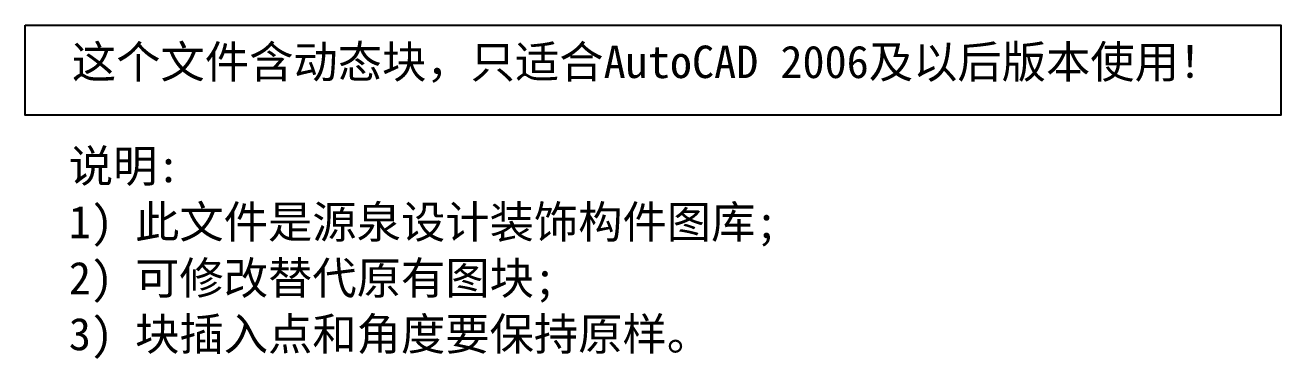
# Model space of a CAD drawing. Header units: millimetres. Extents: x 1130 to 7816, y -3221 to 2340.
# Drawn here: x 1725 to 3889, y 1764 to 2340 of the extents above; entities that cross this region are included whole.
import ezdxf

# ---------------------------------------------------------------- set-up
doc = ezdxf.new("R2010")
doc.units = ezdxf.units.MM
doc.styles.get("Standard").update_dxf_attribs({"font": ''})
doc.styles.get('Standard').set_extended_font_data('SimSun')

msp = doc.modelspace()

# ---------------------------------------------------------------- linework, layer by layer
msp.add_lwpolyline([(1724.6, 2339.6), (3889.4, 2339.6), (3889.4, 2184.6), (1724.6, 2184.6)], close=True)

# ---------------------------------------------------------------- texts
at = {"color": 6}
for s, p in [('这个文件含动态块，只适合AutoCAD 2006及以后版本使用！', (1805.2, 2248.3)), ('说明:', (1799.9, 2068.7)), ('1) 此文件是源泉设计装饰构件图库;', (1799.9, 1972.2)), ('2) 可修改替代原有图块;', (1799.9, 1875.5)), ('3) 块插入点和角度要保持原样。', (1799.9, 1778.9))]:
    msp.add_text(s, height=56, dxfattribs=at).set_placement(p)

doc.saveas('drawing.dxf')
